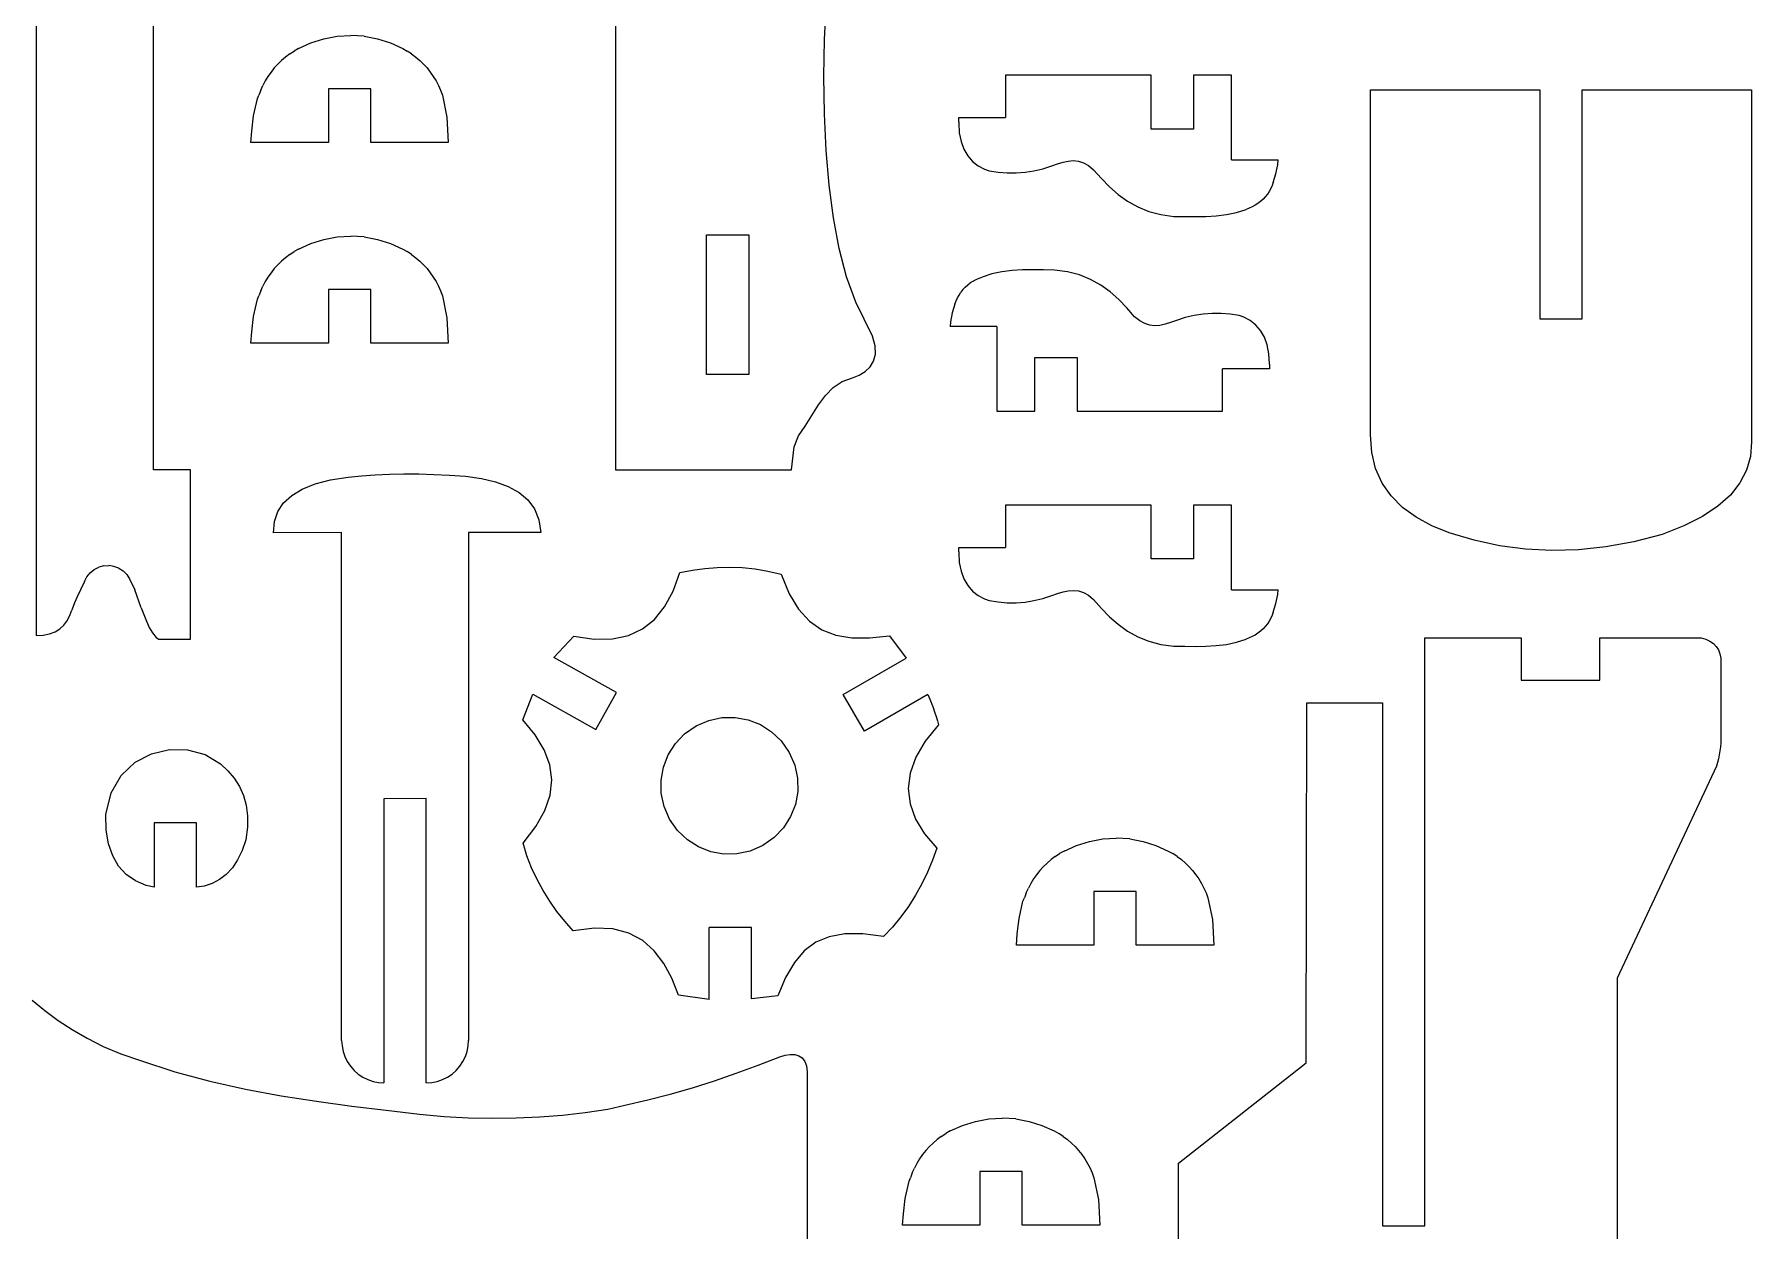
# Model space of a CAD drawing. Extents: x -1184 to 1184, y -939 to 939.
# Drawn here: x -766 to -17, y -31 to 491 of the extents above; entities that cross this region are included whole.
import ezdxf

# ---------------------------------------------------------------- set-up
doc = ezdxf.new("R2010")
doc.units = 0
doc.header["$MEASUREMENT"] = 0
doc.layers.get('0').update_dxf_attribs({"linetype": 'CONTINUOUS'})

msp = doc.modelspace()

# ---------------------------------------------------------------- linework, layer by layer
for p, q in [((-765.39, 565.22), (-765.39, 228.53)), ((-714.21, 300.84), (-714.21, 522.62)), ((-512.6, 522.62), (-512.6, 300.84)), ((-421.29, 488.68), (-420.87, 496.91)), ((-645.47, 487.22), (-639.83, 488.99)), ((-639.83, 488.99), (-634.02, 490.06)), ((-634.02, 490.06), (-628.13, 490.42)), ((-622.23, 490.06), (-628.13, 490.42)), ((-622.23, 490.06), (-616.42, 488.99)), ((-616.42, 488.99), (-610.79, 487.22)), ((-421.5, 480.57), (-421.29, 488.68)), ((-656.58, 481.02), (-658.32, 479.53)), ((-654.75, 482.4), (-656.58, 481.02)), ((-654.75, 482.4), (-652.83, 483.65)), ((-650.85, 484.79), (-652.83, 483.65)), ((-650.85, 484.79), (-645.47, 487.22)), ((-610.79, 487.22), (-605.41, 484.79)), ((-605.41, 484.79), (-603.43, 483.65)), ((-601.52, 482.4), (-603.43, 483.65)), ((-601.52, 482.4), (-599.69, 481.02)), ((-599.69, 481.02), (-597.96, 479.54)), ((-421.53, 472.61), (-421.5, 480.57)), ((-664.24, 472.58), (-665.43, 470.63)), ((-662.92, 474.46), (-664.24, 472.58)), ((-661.5, 476.24), (-662.92, 474.46)), ((-659.96, 477.94), (-661.5, 476.24)), ((-658.32, 479.53), (-659.96, 477.94)), ((-597.96, 479.54), (-596.32, 477.94)), ((-596.32, 477.94), (-594.79, 476.25)), ((-594.79, 476.25), (-593.37, 474.46)), ((-593.37, 474.46), (-592.06, 472.58)), ((-592.06, 472.58), (-590.88, 470.63)), ((-421.26, 456.15), (-421.53, 472.61)), ((-342.22, 473.05), (-342.22, 454.57)), ((-278.73, 473.05), (-342.22, 473.05)), ((-278.73, 449.59), (-278.73, 473.05)), ((-260.25, 473.05), (-260.25, 449.59)), ((-243.6, 473.05), (-260.25, 473.05)), ((-243.6, 436.09), (-243.6, 473.05)), ((-667.43, 466.51), (-668.23, 464.37)), ((-667.43, 466.51), (-666.49, 468.6)), ((-665.43, 470.63), (-666.49, 468.6)), ((-619.39, 467.1), (-637.87, 467.1)), ((-637.87, 467.1), (-637.87, 443.65)), ((-619.39, 443.65), (-619.39, 467.1)), ((-590.88, 470.63), (-589.82, 468.6)), ((-589.82, 468.6), (-588.89, 466.51)), ((-588.89, 466.51), (-588.1, 464.37)), ((-182.9, 316.05), (-182.9, 466.63)), ((-182.9, 466.63), (-108.98, 466.63)), ((-108.98, 466.63), (-108.98, 366.72)), ((-90.5, 366.72), (-90.5, 466.63)), ((-90.5, 466.63), (-16.56, 466.63)), ((-16.56, 466.63), (-16.56, 313.02)), ((-670.54, 455.32), (-668.83, 462.89)), ((-668.83, 462.89), (-668.23, 464.37)), ((-588.1, 464.37), (-586.11, 454.83)), ((-671.31, 448.68), (-670.54, 455.32)), ((-586.11, 454.83), (-585.58, 443.65)), ((-420.52, 440.28), (-421.26, 456.15)), ((-362.64, 452.57), (-362.66, 452.27)), ((-362.66, 452.27), (-362.46, 447.97)), ((-362.64, 452.57), (-362.65, 454.57)), ((-362.65, 454.57), (-342.22, 454.57)), ((-671.67, 443.65), (-671.31, 448.68)), ((-637.87, 443.65), (-671.67, 443.65)), ((-585.58, 443.65), (-619.39, 443.65)), ((-362.46, 447.97), (-361.7, 444.14)), ((-361.7, 444.14), (-360.45, 440.77)), ((-260.25, 449.59), (-278.73, 449.59)), ((-419.24, 425.12), (-420.52, 440.28)), ((-360.45, 440.77), (-358.76, 437.88)), ((-358.76, 437.88), (-356.67, 435.46)), ((-356.67, 435.46), (-354.23, 433.53)), ((-319.52, 434.41), (-317.14, 435.14)), ((-317.14, 435.14), (-314.86, 435.62)), ((-314.86, 435.62), (-312.64, 435.78)), ((-312.64, 435.78), (-310.45, 435.54)), ((-310.45, 435.54), (-308.27, 434.85)), ((-308.27, 434.85), (-306.06, 433.64)), ((-243.6, 436.09), (-223.27, 436.09)), ((-223.45, 434), (-223.27, 436.09)), ((-354.23, 433.53), (-351.5, 432.1)), ((-351.5, 432.1), (-349.44, 431.32)), ((-349.44, 431.32), (-345.52, 430.72)), ((-345.52, 430.72), (-341.6, 430.41)), ((-341.6, 430.41), (-337.69, 430.4)), ((-337.69, 430.4), (-333.77, 430.69)), ((-333.77, 430.69), (-329.85, 431.3)), ((-329.85, 431.3), (-325.93, 432.23)), ((-325.93, 432.23), (-322.01, 433.48)), ((-322.01, 433.48), (-319.52, 434.41)), ((-306.06, 433.64), (-303.8, 431.84)), ((-303.8, 431.84), (-300.45, 427.93)), ((-300.45, 427.93), (-296.9, 424.29)), ((-225.39, 426.31), (-224.22, 430.09)), ((-224.22, 430.09), (-223.45, 434)), ((-417.38, 410.8), (-419.24, 425.12)), ((-296.9, 424.29), (-293.11, 420.97)), ((-293.11, 420.97), (-289.02, 418.04)), ((-228.88, 420.01), (-229.86, 418.94)), ((-227.98, 421.15), (-228.88, 420.01)), ((-227.17, 422.35), (-227.98, 421.15)), ((-226.47, 423.62), (-227.17, 422.35)), ((-225.87, 424.95), (-226.47, 423.62)), ((-225.39, 426.31), (-225.87, 424.95)), ((-289.02, 418.04), (-284.59, 415.56)), ((-284.59, 415.56), (-279.77, 413.59)), ((-279.77, 413.59), (-274.51, 412.2)), ((-245.86, 412.2), (-241.51, 413.13)), ((-241.51, 413.13), (-237.27, 414.52)), ((-235.9, 415), (-237.27, 414.52)), ((-234.57, 415.59), (-235.9, 415)), ((-233.29, 416.28), (-234.57, 415.59)), ((-232.08, 417.07), (-233.29, 416.28)), ((-230.93, 417.96), (-232.08, 417.07)), ((-229.86, 418.94), (-230.93, 417.96)), ((-414.86, 397.42), (-417.38, 410.8)), ((-274.51, 412.2), (-268.76, 411.46)), ((-268.76, 411.46), (-264.07, 411.4)), ((-264.07, 411.4), (-259.42, 411.35)), ((-259.42, 411.35), (-254.83, 411.41)), ((-254.83, 411.41), (-250.3, 411.66)), ((-250.3, 411.66), (-245.86, 412.2)), ((-650.85, 397.19), (-645.47, 399.62)), ((-645.47, 399.62), (-639.83, 401.39)), ((-639.83, 401.39), (-634.02, 402.46)), ((-634.02, 402.46), (-628.13, 402.82)), ((-622.23, 402.46), (-628.13, 402.82)), ((-622.23, 402.46), (-616.42, 401.39)), ((-616.42, 401.39), (-610.79, 399.62)), ((-610.79, 399.62), (-605.41, 397.19)), ((-472.84, 342.49), (-472.84, 403.44)), ((-472.84, 403.44), (-454.36, 403.44)), ((-454.36, 403.44), (-454.36, 342.49)), ((-411.63, 385.11), (-414.86, 397.42)), ((-659.96, 390.34), (-661.5, 388.64)), ((-658.32, 391.93), (-659.96, 390.34)), ((-656.58, 393.42), (-658.32, 391.93)), ((-654.75, 394.8), (-656.58, 393.42)), ((-654.75, 394.8), (-652.83, 396.05)), ((-650.85, 397.19), (-652.83, 396.05)), ((-605.41, 397.19), (-603.43, 396.05)), ((-601.52, 394.8), (-603.43, 396.05)), ((-601.52, 394.8), (-599.69, 393.42)), ((-599.69, 393.42), (-597.96, 391.94)), ((-597.96, 391.94), (-596.32, 390.34)), ((-596.32, 390.34), (-594.79, 388.65)), ((-665.43, 383.03), (-666.49, 381)), ((-664.24, 384.98), (-665.43, 383.03)), ((-662.92, 386.86), (-664.24, 384.98)), ((-661.5, 388.64), (-662.92, 386.86)), ((-594.79, 388.65), (-593.37, 386.86)), ((-593.37, 386.86), (-592.06, 384.98)), ((-592.06, 384.98), (-590.88, 383.03)), ((-590.88, 383.03), (-589.82, 381)), ((-407.63, 374), (-411.63, 385.11)), ((-358.79, 381.51), (-357.64, 382.4)), ((-356.43, 383.2), (-357.64, 382.4)), ((-356.43, 383.2), (-355.15, 383.89)), ((-355.15, 383.89), (-353.83, 384.48)), ((-353.83, 384.48), (-352.46, 384.96)), ((-348.21, 386.35), (-352.46, 384.96)), ((-343.86, 387.27), (-348.21, 386.35)), ((-339.42, 387.82), (-343.86, 387.27)), ((-334.9, 388.07), (-339.42, 387.82)), ((-330.3, 388.13), (-334.9, 388.07)), ((-325.65, 388.08), (-330.3, 388.13)), ((-320.96, 388.02), (-325.65, 388.08)), ((-315.21, 387.27), (-320.96, 388.02)), ((-309.95, 385.88), (-315.21, 387.27)), ((-305.13, 383.92), (-309.95, 385.88)), ((-300.7, 381.44), (-305.13, 383.92)), ((-670.54, 367.72), (-668.83, 375.29)), ((-668.83, 375.29), (-668.23, 376.77)), ((-667.43, 378.91), (-668.23, 376.77)), ((-667.43, 378.91), (-666.49, 381)), ((-619.39, 379.5), (-637.87, 379.5)), ((-637.87, 379.5), (-637.87, 356.05)), ((-619.39, 356.05), (-619.39, 379.5)), ((-589.82, 381), (-588.89, 378.91)), ((-588.89, 378.91), (-588.1, 376.77)), ((-588.1, 376.77), (-586.11, 367.23)), ((-363.85, 374.53), (-363.25, 375.85)), ((-363.25, 375.85), (-362.55, 377.12)), ((-362.55, 377.12), (-361.75, 378.33)), ((-360.85, 379.47), (-361.75, 378.33)), ((-360.85, 379.47), (-359.86, 380.54)), ((-359.86, 380.54), (-358.79, 381.51)), ((-296.61, 378.51), (-300.7, 381.44)), ((-292.82, 375.19), (-296.61, 378.51)), ((-289.27, 371.54), (-292.82, 375.19)), ((-671.31, 361.08), (-670.54, 367.72)), ((-400.36, 359.23), (-407.63, 374)), ((-365.51, 369.39), (-366.28, 365.47)), ((-364.34, 373.16), (-365.51, 369.39)), ((-364.34, 373.16), (-363.85, 374.53)), ((-285.92, 367.64), (-289.27, 371.54)), ((-283.67, 365.84), (-285.92, 367.64)), ((-259.88, 368.18), (-263.8, 367.25)), ((-255.96, 368.79), (-259.88, 368.18)), ((-252.04, 369.08), (-255.96, 368.79)), ((-248.12, 369.07), (-252.04, 369.08)), ((-244.2, 368.76), (-248.12, 369.07)), ((-240.28, 368.16), (-244.2, 368.76)), ((-238.22, 367.38), (-240.28, 368.16)), ((-235.49, 365.94), (-238.22, 367.38)), ((-671.67, 356.05), (-671.31, 361.08)), ((-586.11, 367.23), (-585.58, 356.05)), ((-366.28, 365.47), (-366.45, 363.39)), ((-346.13, 363.39), (-366.45, 363.39)), ((-346.13, 363.39), (-346.13, 326.43)), ((-281.46, 364.62), (-283.67, 365.84)), ((-279.28, 363.93), (-281.46, 364.62)), ((-277.09, 363.7), (-279.28, 363.93)), ((-274.87, 363.86), (-277.09, 363.7)), ((-272.58, 364.33), (-274.87, 363.86)), ((-270.21, 365.07), (-272.58, 364.33)), ((-267.71, 365.99), (-270.21, 365.07)), ((-263.8, 367.25), (-267.71, 365.99)), ((-233.06, 364.02), (-235.49, 365.94)), ((-230.97, 361.6), (-233.06, 364.02)), ((-229.27, 358.71), (-230.97, 361.6)), ((-108.98, 366.72), (-90.5, 366.72)), ((-637.87, 356.05), (-671.67, 356.05)), ((-585.58, 356.05), (-619.39, 356.05)), ((-399.16, 354.94), (-400.36, 359.23)), ((-399.04, 351.29), (-399.16, 354.94)), ((-228.02, 355.34), (-229.27, 358.71)), ((-227.27, 351.5), (-228.02, 355.34)), ((-403.6, 343.69), (-401.42, 345.7)), ((-401.42, 345.7), (-399.85, 348.22)), ((-399.85, 348.22), (-399.04, 351.29)), ((-329.48, 326.43), (-329.48, 349.89)), ((-329.48, 349.89), (-311, 349.89)), ((-311, 349.89), (-311, 326.43)), ((-247.5, 326.43), (-247.5, 344.91)), ((-227.08, 344.91), (-247.5, 344.91)), ((-227.06, 347.21), (-227.27, 351.5)), ((-227.09, 346.9), (-227.06, 347.21)), ((-227.09, 346.9), (-227.08, 344.91)), ((-454.36, 342.49), (-472.84, 342.49)), ((-417.45, 336.76), (-413.52, 339.35)), ((-413.52, 339.35), (-409.13, 340.99)), ((-409.13, 340.99), (-406.22, 342.13)), ((-406.22, 342.13), (-403.6, 343.69)), ((-423.98, 329.16), (-420.93, 333.32)), ((-420.93, 333.32), (-417.45, 336.76)), ((-429.79, 319.86), (-423.98, 329.16)), ((-346.13, 326.43), (-329.48, 326.43)), ((-311, 326.43), (-247.5, 326.43)), ((-434.6, 310.82), (-432.58, 315.7)), ((-432.58, 315.7), (-429.79, 319.86)), ((-182.43, 308.37), (-182.9, 316.05)), ((-435.71, 300.84), (-434.6, 310.82)), ((-180.72, 301.37), (-182.43, 308.37)), ((-16.56, 313.02), (-17.12, 306.69)), ((-698.11, 300.83), (-714.21, 300.84)), ((-698.11, 226.87), (-698.11, 300.83)), ((-512.6, 300.84), (-435.71, 300.84)), ((-177.86, 295.05), (-180.72, 301.37)), ((-18.82, 300.7), (-21.72, 295.06)), ((-17.12, 306.69), (-18.82, 300.7)), ((-653.88, 289.67), (-649.29, 292.43)), ((-649.29, 292.43), (-643.66, 294.67)), ((-643.66, 294.67), (-636.99, 296.41)), ((-636.99, 296.41), (-629.27, 297.63)), ((-629.27, 297.63), (-623.41, 298.22)), ((-623.41, 298.22), (-617.39, 298.66)), ((-617.39, 298.66), (-611.22, 298.94)), ((-611.22, 298.94), (-604.9, 299.05)), ((-604.9, 299.05), (-598.42, 299.02)), ((-598.42, 299.02), (-591.78, 298.83)), ((-591.78, 298.83), (-584.99, 298.49)), ((-584.99, 298.49), (-578.04, 298)), ((-578.04, 298), (-571.1, 297.06)), ((-571.1, 297.06), (-564.85, 295.61)), ((-564.85, 295.61), (-559.35, 293.59)), ((-559.35, 293.59), (-554.66, 290.97)), ((-173.9, 289.41), (-177.86, 295.05)), ((-21.72, 295.06), (-25.85, 289.79)), ((-659.94, 282.61), (-657.44, 286.4)), ((-657.44, 286.4), (-653.88, 289.67)), ((-554.66, 290.97), (-550.83, 287.7)), ((-550.83, 287.7), (-547.94, 283.73)), ((-342.22, 285.44), (-342.22, 266.96)), ((-278.73, 285.44), (-342.22, 285.44)), ((-278.73, 261.99), (-278.73, 285.44)), ((-260.25, 285.44), (-260.25, 261.99)), ((-243.6, 285.44), (-260.25, 285.44)), ((-243.6, 248.48), (-243.6, 285.44)), ((-168.93, 284.42), (-173.9, 289.41)), ((-31.27, 284.89), (-38.02, 280.38)), ((-25.85, 289.79), (-31.27, 284.89)), ((-661.84, 273.33), (-661.41, 278.32)), ((-661.41, 278.32), (-659.94, 282.61)), ((-547.94, 283.73), (-546.04, 279.01)), ((-546.04, 279.01), (-545.2, 273.51)), ((-163.01, 280.09), (-168.93, 284.42)), ((-156.21, 276.41), (-163.01, 280.09)), ((-38.02, 280.38), (-46.14, 276.29)), ((-632.08, 273.38), (-661.84, 273.33)), ((-632.08, 51.7), (-632.08, 273.38)), ((-545.2, 273.51), (-576.64, 273.46)), ((-576.64, 273.46), (-576.64, 51.7)), ((-148.62, 273.36), (-156.21, 276.41)), ((-137.73, 270.07), (-148.62, 273.36)), ((-126.64, 267.66), (-137.73, 270.07)), ((-55.67, 272.6), (-68.05, 269.39)), ((-46.14, 276.29), (-55.67, 272.6)), ((-362.64, 264.97), (-362.66, 264.66)), ((-362.66, 264.66), (-362.46, 260.37)), ((-362.64, 264.97), (-362.65, 266.96)), ((-362.65, 266.96), (-342.22, 266.96)), ((-115.35, 266.14), (-126.64, 267.66)), ((-103.85, 265.55), (-115.35, 266.14)), ((-92.13, 265.88), (-103.85, 265.55)), ((-80.2, 267.15), (-92.13, 265.88)), ((-68.05, 269.39), (-80.2, 267.15)), ((-743.3, 254.11), (-741.88, 255.87)), ((-741.88, 255.87), (-740.14, 257.29)), ((-740.14, 257.29), (-738.13, 258.32)), ((-735.96, 258.9), (-738.13, 258.32)), ((-735.96, 258.9), (-733.71, 259.02)), ((-731.48, 258.67), (-733.71, 259.02)), ((-729.38, 257.87), (-731.48, 258.67)), ((-729.38, 257.87), (-727.49, 256.64)), ((-727.49, 256.64), (-725.9, 255.05)), ((-725.9, 255.05), (-724.67, 253.16)), ((-487.42, 247.81), (-484.42, 255.95)), ((-484.42, 255.95), (-478.98, 256.99)), ((-478.98, 256.99), (-473.55, 257.74)), ((-473.55, 257.74), (-468.13, 258.19)), ((-468.13, 258.19), (-462.68, 258.31)), ((-462.68, 258.31), (-457.18, 258.1)), ((-457.18, 258.1), (-451.62, 257.53)), ((-451.62, 257.53), (-445.98, 256.58)), ((-445.98, 256.58), (-440.23, 255.24)), ((-440.23, 255.24), (-436.69, 246.71)), ((-362.46, 260.37), (-361.7, 256.54)), ((-361.7, 256.54), (-360.45, 253.17)), ((-260.25, 261.99), (-278.73, 261.99)), ((-744.31, 252.1), (-747.51, 245.34)), ((-744.31, 252.1), (-743.3, 254.11)), ((-724.67, 253.16), (-722.38, 248.44)), ((-719.57, 240.57), (-722.38, 248.44)), ((-491.12, 240.99), (-487.42, 247.81)), ((-360.45, 253.17), (-358.76, 250.27)), ((-358.76, 250.27), (-356.67, 247.86)), ((-356.67, 247.86), (-354.23, 245.93)), ((-319.52, 246.8), (-317.14, 247.54)), ((-317.14, 247.54), (-314.86, 248.02)), ((-314.86, 248.02), (-312.64, 248.17)), ((-312.64, 248.17), (-310.45, 247.94)), ((-310.45, 247.94), (-308.27, 247.25)), ((-243.6, 248.48), (-223.27, 248.48)), ((-223.45, 246.4), (-223.27, 248.48)), ((-749.75, 239.94), (-749.92, 239.49)), ((-748.66, 242.77), (-749.75, 239.94)), ((-747.51, 245.34), (-748.66, 242.77)), ((-719.57, 240.57), (-718.48, 237.62)), ((-495.57, 235.5), (-491.12, 240.99)), ((-436.69, 246.71), (-432.58, 239.91)), ((-432.58, 239.91), (-427.85, 234.7)), ((-354.23, 245.93), (-351.5, 244.49)), ((-351.5, 244.49), (-349.44, 243.71)), ((-349.44, 243.71), (-345.52, 243.11)), ((-345.52, 243.11), (-341.6, 242.8)), ((-341.6, 242.8), (-337.69, 242.79)), ((-337.69, 242.79), (-333.77, 243.09)), ((-333.77, 243.09), (-329.85, 243.69)), ((-329.85, 243.69), (-325.93, 244.62)), ((-325.93, 244.62), (-322.01, 245.88)), ((-322.01, 245.88), (-319.52, 246.8)), ((-308.27, 247.25), (-306.06, 246.04)), ((-306.06, 246.04), (-303.8, 244.23)), ((-303.8, 244.23), (-300.45, 240.33)), ((-300.45, 240.33), (-296.9, 236.69)), ((-225.39, 238.71), (-224.22, 242.48)), ((-224.22, 242.48), (-223.45, 246.4)), ((-755.14, 231.37), (-753.43, 232.92)), ((-753.43, 232.92), (-752.01, 234.8)), ((-752.01, 234.8), (-750.85, 236.99)), ((-750.85, 236.99), (-749.92, 239.49)), ((-718.48, 237.62), (-717.33, 234.71)), ((-717.33, 234.71), (-716.07, 231.98)), ((-500.81, 231.34), (-495.57, 235.5)), ((-427.85, 234.7), (-422.44, 230.97)), ((-296.9, 236.69), (-293.11, 233.37)), ((-293.11, 233.37), (-289.02, 230.44)), ((-228.88, 232.4), (-229.86, 231.34)), ((-227.98, 233.54), (-228.88, 232.4)), ((-227.17, 234.75), (-227.98, 233.54)), ((-226.47, 236.02), (-227.17, 234.75)), ((-225.87, 237.34), (-226.47, 236.02)), ((-225.39, 238.71), (-225.87, 237.34)), ((-765.39, 228.53), (-762.44, 228.68)), ((-762.44, 228.68), (-759.61, 229.24)), ((-759.61, 229.24), (-757.19, 230.14)), ((-757.19, 230.14), (-755.14, 231.37)), ((-716.07, 231.98), (-714.66, 229.58)), ((-714.66, 229.58), (-713.05, 227.66)), ((-713.05, 227.66), (-711.91, 226.88)), ((-711.91, 226.88), (-698.11, 226.87)), ((-539.4, 218.87), (-530.7, 228.16)), ((-530.7, 228.16), (-521.79, 226.92)), ((-521.79, 226.92), (-513.87, 227.05)), ((-513.87, 227.05), (-506.89, 228.52)), ((-506.89, 228.52), (-500.81, 231.34)), ((-422.44, 230.97), (-416.29, 228.59)), ((-416.29, 228.59), (-409.37, 227.44)), ((-409.37, 227.44), (-401.61, 227.4)), ((-401.61, 227.4), (-392.97, 228.34)), ((-392.97, 228.34), (-385.65, 218.58)), ((-289.02, 230.44), (-284.59, 227.96)), ((-284.59, 227.96), (-279.77, 225.99)), ((-279.77, 225.99), (-274.51, 224.6)), ((-245.86, 224.6), (-241.51, 225.52)), ((-241.51, 225.52), (-237.27, 226.92)), ((-235.9, 227.39), (-237.27, 226.92)), ((-234.57, 227.98), (-235.9, 227.39)), ((-233.29, 228.67), (-234.57, 227.98)), ((-232.08, 229.47), (-233.29, 228.67)), ((-230.93, 230.36), (-232.08, 229.47)), ((-229.86, 231.34), (-230.93, 230.36)), ((-159.21, -29.22), (-159.21, 227.4)), ((-159.21, 227.4), (-117.24, 227.4)), ((-117.24, 227.4), (-117.24, 208.92)), ((-82.8, 208.92), (-82.8, 227.4)), ((-82.8, 227.4), (-38.66, 227.4)), ((-38.66, 227.4), (-36.58, 226.82)), ((-36.58, 226.82), (-34.78, 226.01)), ((-34.78, 226.01), (-33.26, 224.97)), ((-33.26, 224.97), (-32.03, 223.71)), ((-512.06, 203.63), (-539.4, 218.87)), ((-539.4, 218.87), (-539.4, 218.87)), ((-413.11, 202.72), (-385.65, 218.58)), ((-274.51, 224.6), (-268.76, 223.85)), ((-268.76, 223.85), (-264.07, 223.79)), ((-264.07, 223.79), (-259.42, 223.75)), ((-259.42, 223.75), (-254.83, 223.8)), ((-254.83, 223.8), (-250.3, 224.06)), ((-250.3, 224.06), (-245.86, 224.6)), ((-32.03, 223.71), (-31.08, 222.21)), ((-31.08, 222.21), (-30.42, 220.49)), ((-30.42, 220.49), (-30.04, 218.54)), ((-30.04, 218.54), (-30.04, 183.42)), ((-552.97, 191.61), (-548.56, 202.82)), ((-548.56, 202.82), (-521.06, 187.49)), ((-521.06, 187.49), (-512.06, 203.63)), ((-403.87, 186.72), (-413.11, 202.72)), ((-376.16, 202.72), (-403.87, 186.72)), ((-376.16, 202.72), (-375.35, 200.74)), ((-117.24, 208.92), (-82.8, 208.92)), ((-375.35, 200.74), (-373.9, 197)), ((-373.9, 197), (-373.21, 195.1)), ((-373.21, 195.1), (-372.57, 193.19)), ((-211.02, 41.9), (-210.7, 199.13)), ((-210.7, 199.13), (-177.69, 199.13)), ((-177.69, 199.13), (-177.69, -29.22)), ((-547.57, 185.06), (-552.97, 191.61)), ((-482.35, 185.52), (-477.38, 188.99)), ((-477.38, 188.99), (-471.83, 191.4)), ((-471.83, 191.4), (-466.08, 192.62)), ((-466.08, 192.62), (-460.29, 192.69)), ((-460.29, 192.69), (-454.65, 191.66)), ((-454.65, 191.66), (-449.3, 189.58)), ((-449.3, 189.58), (-444.41, 186.49)), ((-371.48, 189.41), (-377.35, 182.32)), ((-372.57, 193.19), (-371.99, 191.29)), ((-371.99, 191.29), (-371.48, 189.41)), ((-543.64, 178.55), (-547.57, 185.06)), ((-489.49, 176.38), (-486.4, 181.26)), ((-486.4, 181.26), (-482.35, 185.52)), ((-444.41, 186.49), (-440.15, 182.44)), ((-440.15, 182.44), (-436.68, 177.47)), ((-377.35, 182.32), (-381.48, 175.32)), ((-30.03, 181.63), (-30.22, 179.86)), ((-30.04, 183.42), (-30.03, 181.63)), ((-728.33, 167.43), (-722.28, 173.12)), ((-722.28, 173.12), (-715.09, 176.89)), ((-715.09, 176.89), (-707.27, 178.73)), ((-707.27, 178.73), (-699.31, 178.61)), ((-699.31, 178.61), (-691.72, 176.52)), ((-691.72, 176.52), (-685, 172.43)), ((-685, 172.43), (-681.75, 169.47)), ((-541.24, 172.03), (-543.64, 178.55)), ((-491.57, 171.03), (-489.49, 176.38)), ((-436.68, 177.47), (-434.27, 171.91)), ((-381.48, 175.32), (-383.92, 168.42)), ((-31.49, 173.03), (-31.93, 171.39)), ((-31.1, 174.7), (-31.49, 173.03)), ((-30.76, 176.39), (-31.1, 174.7)), ((-30.46, 178.11), (-30.76, 176.39)), ((-30.22, 179.86), (-30.46, 178.11)), ((-732.74, 159.85), (-728.33, 167.43)), ((-681.75, 169.47), (-678.98, 166.2)), ((-678.98, 166.2), (-676.71, 162.61)), ((-540.37, 165.46), (-541.24, 172.03)), ((-541.07, 158.8), (-540.37, 165.46)), ((-492.6, 165.38), (-491.57, 171.03)), ((-492.53, 159.6), (-492.6, 165.38)), ((-434.27, 171.91), (-433.06, 166.16)), ((-433.06, 166.16), (-432.99, 160.38)), ((-383.92, 168.42), (-384.72, 161.62)), ((-31.93, 171.39), (-75.27, 78.85)), ((-735.01, 150.39), (-732.74, 159.85)), ((-676.71, 162.61), (-674.98, 158.69)), ((-674.98, 158.69), (-673.81, 154.41)), ((-543.37, 152.01), (-541.07, 158.8)), ((-491.32, 153.85), (-492.53, 159.6)), ((-432.99, 160.38), (-434.02, 154.73)), ((-384.72, 161.62), (-383.91, 154.93)), ((-734.86, 143.55), (-735.01, 150.39)), ((-673.81, 154.41), (-673.21, 149.77)), ((-595.12, 157.26), (-613.6, 157.24)), ((-613.6, 157.24), (-613.6, 33.2)), ((-595.12, 33.2), (-595.12, 157.26)), ((-547.3, 145.05), (-543.37, 152.01)), ((-488.91, 148.29), (-491.32, 153.85)), ((-434.02, 154.73), (-436.1, 149.39)), ((-383.91, 154.93), (-381.55, 148.36)), ((-733.86, 137.5), (-734.86, 143.55)), ((-695.5, 146.76), (-713.98, 146.76)), ((-713.98, 146.76), (-713.98, 118.59)), ((-695.49, 118.62), (-695.5, 146.76)), ((-673.23, 144.75), (-673.89, 139.32)), ((-673.21, 149.77), (-673.23, 144.75)), ((-552.87, 137.88), (-547.3, 145.05)), ((-485.44, 143.33), (-488.91, 148.29)), ((-481.17, 139.27), (-485.44, 143.33)), ((-439.19, 144.5), (-443.24, 140.24)), ((-436.1, 149.39), (-439.19, 144.5)), ((-381.55, 148.36), (-377.66, 141.92)), ((-732.04, 132.25), (-733.86, 137.5)), ((-673.89, 139.32), (-675.5, 134.57)), ((-551.17, 132.29), (-552.87, 137.88)), ((-476.29, 136.18), (-481.17, 139.27)), ((-470.94, 134.1), (-476.29, 136.18)), ((-448.2, 136.77), (-453.76, 134.36)), ((-443.24, 140.24), (-448.2, 136.77)), ((-377.66, 141.92), (-372.29, 135.6)), ((-372.29, 135.6), (-374.17, 130.34)), ((-316.66, 134.38), (-311.28, 136.82)), ((-311.28, 136.82), (-305.65, 138.59)), ((-305.65, 138.59), (-299.84, 139.66)), ((-299.84, 139.66), (-293.95, 140.02)), ((-288.05, 139.66), (-293.95, 140.02)), ((-288.05, 139.66), (-282.24, 138.59)), ((-282.24, 138.59), (-276.61, 136.82)), ((-276.61, 136.82), (-271.23, 134.38)), ((-729.44, 127.81), (-732.04, 132.25)), ((-726.1, 124.18), (-729.44, 127.81)), ((-677.48, 130.48), (-679.79, 127.02)), ((-675.5, 134.57), (-677.48, 130.48)), ((-549.14, 126.98), (-551.17, 132.29)), ((-465.29, 133.07), (-470.94, 134.1)), ((-459.51, 133.14), (-465.29, 133.07)), ((-453.76, 134.36), (-459.51, 133.14)), ((-374.17, 130.34), (-376.36, 125.14)), ((-325.78, 127.54), (-327.31, 125.84)), ((-324.13, 129.13), (-325.78, 127.54)), ((-322.39, 130.62), (-324.13, 129.13)), ((-320.56, 131.99), (-322.39, 130.62)), ((-320.56, 131.99), (-318.65, 133.25)), ((-316.66, 134.38), (-318.65, 133.25)), ((-271.23, 134.38), (-269.24, 133.25)), ((-267.33, 131.99), (-269.24, 133.25)), ((-267.33, 131.99), (-265.51, 130.62)), ((-265.51, 130.62), (-263.77, 129.13)), ((-263.77, 129.13), (-262.14, 127.54)), ((-262.14, 127.54), (-260.6, 125.84)), ((-722.06, 121.36), (-726.1, 124.18)), ((-717.35, 119.36), (-722.06, 121.36)), ((-688.63, 120.2), (-692.16, 119.01)), ((-685.39, 121.91), (-688.63, 120.2)), ((-682.43, 124.18), (-685.39, 121.91)), ((-679.79, 127.02), (-682.43, 124.18)), ((-546.8, 121.93), (-549.14, 126.98)), ((-544.17, 117.11), (-546.8, 121.93)), ((-378.85, 120.04), (-381.63, 115.06)), ((-376.36, 125.14), (-378.85, 120.04)), ((-331.25, 120.22), (-332.31, 118.2)), ((-330.06, 122.18), (-331.25, 120.22)), ((-328.74, 124.05), (-330.06, 122.18)), ((-327.31, 125.84), (-328.74, 124.05)), ((-260.6, 125.84), (-259.18, 124.05)), ((-259.18, 124.05), (-257.88, 122.18)), ((-257.88, 122.18), (-256.69, 120.22)), ((-256.69, 120.22), (-255.64, 118.2)), ((-713.98, 118.59), (-717.35, 119.36)), ((-692.16, 119.01), (-695.49, 118.62)), ((-541.26, 112.5), (-544.17, 117.11)), ((-538.09, 108.06), (-541.26, 112.5)), ((-381.63, 115.06), (-384.69, 110.24)), ((-336.36, 104.92), (-334.65, 112.49)), ((-334.65, 112.49), (-334.05, 113.97)), ((-333.25, 116.11), (-334.05, 113.97)), ((-333.25, 116.11), (-332.31, 118.2)), ((-285.21, 116.7), (-303.69, 116.7)), ((-303.69, 116.7), (-303.69, 93.24)), ((-285.21, 93.24), (-285.21, 116.7)), ((-255.64, 118.2), (-254.71, 116.11)), ((-254.71, 116.11), (-253.92, 113.97)), ((-253.92, 113.97), (-251.93, 104.43)), ((-534.68, 103.76), (-538.09, 108.06)), ((-388.03, 105.61), (-391.63, 101.21)), ((-384.69, 110.24), (-388.03, 105.61)), ((-531.05, 99.58), (-534.68, 103.76)), ((-521.75, 100.77), (-531.05, 99.58)), ((-513.65, 100.37), (-521.75, 100.77)), ((-506.65, 98.5), (-513.65, 100.37)), ((-500.67, 95.3), (-506.65, 98.5)), ((-471.61, 69.5), (-471.61, 101.05)), ((-453.13, 101.05), (-471.61, 101.05)), ((-453.13, 69.84), (-453.13, 101.05)), ((-412.49, 98.18), (-419.27, 96.99)), ((-404.61, 98.17), (-412.49, 98.18)), ((-395.48, 97.05), (-404.61, 98.17)), ((-391.63, 101.21), (-395.48, 97.05)), ((-337.49, 93.24), (-337.13, 98.28)), ((-337.13, 98.28), (-336.36, 104.92)), ((-251.93, 104.43), (-251.4, 93.24)), ((-495.61, 90.87), (-500.67, 95.3)), ((-491.37, 85.35), (-495.61, 90.87)), ((-430.11, 90.83), (-434.45, 85.73)), ((-425.09, 94.56), (-430.11, 90.83)), ((-419.27, 96.99), (-425.09, 94.56)), ((-303.69, 93.24), (-337.49, 93.24)), ((-251.4, 93.24), (-285.21, 93.24)), ((-487.88, 78.85), (-491.37, 85.35)), ((-434.45, 85.73), (-438.27, 79.2)), ((-485.03, 71.5), (-487.88, 78.85)), ((-438.27, 79.2), (-441.7, 71.19)), ((-75.27, 78.85), (-75.27, -536.04)), ((-767.11, 69.28), (-761.62, 64.75)), ((-471.61, 69.5), (-485.03, 71.5)), ((-441.7, 71.19), (-453.13, 69.84)), ((-761.62, 64.75), (-755.87, 60.46)), ((-755.87, 60.46), (-749.77, 56.42)), ((-749.77, 56.42), (-743.22, 52.63)), ((-743.22, 52.63), (-736.14, 49.11)), ((-736.14, 49.11), (-728.41, 45.85)), ((-728.41, 45.85), (-719.95, 42.87)), ((-632.08, 51.7), (-631.92, 49.29)), ((-631.92, 49.29), (-631.45, 46.91)), ((-631.45, 46.91), (-630.68, 44.62)), ((-578.05, 44.62), (-577.27, 46.91)), ((-577.27, 46.91), (-576.8, 49.29)), ((-576.8, 49.29), (-576.64, 51.7)), ((-440.74, 44.48), (-438.5, 45.23)), ((-438.5, 45.23), (-436.33, 45.59)), ((-436.33, 45.59), (-434.31, 45.53)), ((-434.31, 45.53), (-432.51, 45.02)), ((-432.51, 45.02), (-431.01, 44.05)), ((-719.95, 42.87), (-704.92, 37.96)), ((-704.92, 37.96), (-689.59, 33.85)), ((-630.68, 44.62), (-629.61, 42.46)), ((-629.61, 42.46), (-628.26, 40.44)), ((-628.26, 40.44), (-626.67, 38.63)), ((-626.67, 38.63), (-624.85, 37.03)), ((-583.87, 37.03), (-582.05, 38.63)), ((-582.05, 38.63), (-580.46, 40.44)), ((-580.46, 40.44), (-579.12, 42.46)), ((-579.12, 42.46), (-578.05, 44.62)), ((-459.85, 37.41), (-450.32, 40.87)), ((-450.32, 40.87), (-440.74, 44.48)), ((-431.01, 44.05), (-429.89, 42.57)), ((-429.89, 42.57), (-429.21, 40.58)), ((-429.21, 40.58), (-428.83, 38.03)), ((-428.83, 38.03), (-428.83, -131.44)), ((-266.71, -1.88), (-211.02, 41.9)), ((-689.59, 33.85), (-674.08, 30.41)), ((-674.08, 30.41), (-658.51, 27.53)), ((-624.85, 37.03), (-622.84, 35.68)), ((-622.84, 35.68), (-620.68, 34.61)), ((-620.68, 34.61), (-618.39, 33.83)), ((-618.39, 33.83), (-616.02, 33.36)), ((-616.02, 33.36), (-613.6, 33.2)), ((-595.12, 33.2), (-592.71, 33.36)), ((-592.71, 33.36), (-590.34, 33.83)), ((-590.34, 33.83), (-588.05, 34.61)), ((-588.05, 34.61), (-585.88, 35.68)), ((-585.88, 35.68), (-583.87, 37.03)), ((-488.62, 28.23), (-478.94, 31.05)), ((-478.94, 31.05), (-469.37, 34.12)), ((-469.37, 34.12), (-459.85, 37.41)), ((-658.51, 27.53), (-643, 25.12)), ((-643, 25.12), (-627.67, 23.06)), ((-627.67, 23.06), (-612.65, 21.25)), ((-515.94, 21.64), (-508.49, 23.49)), ((-508.49, 23.49), (-498.45, 25.7)), ((-498.45, 25.7), (-488.62, 28.23)), ((-612.65, 21.25), (-598.05, 19.57)), ((-598.05, 19.57), (-587.34, 18.55)), ((-587.34, 18.55), (-576.74, 17.93)), ((-576.74, 17.93), (-566.27, 17.7)), ((-566.27, 17.7), (-555.93, 17.84)), ((-555.93, 17.84), (-545.72, 18.32)), ((-545.72, 18.32), (-535.65, 19.13)), ((-535.65, 19.13), (-525.72, 20.25)), ((-525.72, 20.25), (-515.94, 21.64)), ((-361.03, 14.61), (-355.4, 16.38)), ((-355.4, 16.38), (-349.59, 17.45)), ((-349.59, 17.45), (-343.7, 17.81)), ((-337.8, 17.45), (-343.7, 17.81)), ((-337.8, 17.45), (-331.99, 16.38)), ((-331.99, 16.38), (-326.36, 14.61)), ((-372.14, 8.41), (-373.88, 6.92)), ((-370.31, 9.78), (-372.14, 8.41)), ((-370.31, 9.78), (-368.4, 11.04)), ((-366.41, 12.17), (-368.4, 11.04)), ((-366.41, 12.17), (-361.03, 14.61)), ((-326.36, 14.61), (-320.98, 12.17)), ((-320.98, 12.17), (-318.99, 11.04)), ((-317.08, 9.79), (-318.99, 11.04)), ((-317.08, 9.79), (-315.26, 8.41)), ((-315.26, 8.41), (-313.52, 6.92)), ((-378.49, 1.84), (-379.8, -0.03)), ((-377.06, 3.63), (-378.49, 1.84)), ((-375.53, 5.33), (-377.06, 3.63)), ((-373.88, 6.92), (-375.53, 5.33)), ((-313.52, 6.92), (-311.89, 5.33)), ((-311.89, 5.33), (-310.35, 3.64)), ((-310.35, 3.64), (-308.93, 1.85)), ((-308.93, 1.85), (-307.63, -0.03)), ((-383, -6.1), (-383.8, -8.24)), ((-383, -6.1), (-382.06, -4.01)), ((-381, -1.98), (-382.06, -4.01)), ((-379.8, -0.03), (-381, -1.98)), ((-334.96, -5.51), (-353.44, -5.51)), ((-353.44, -5.51), (-353.44, -28.97)), ((-334.96, -28.97), (-334.96, -5.51)), ((-307.63, -0.03), (-306.44, -1.98)), ((-306.44, -1.98), (-305.39, -4.01)), ((-305.39, -4.01), (-304.46, -6.1)), ((-304.46, -6.1), (-303.67, -8.24)), ((-266.71, -130.77), (-266.71, -1.88)), ((-386.11, -17.29), (-384.4, -9.72)), ((-384.4, -9.72), (-383.8, -8.24)), ((-303.67, -8.24), (-301.68, -17.78)), ((-386.88, -23.93), (-386.11, -17.29)), ((-301.68, -17.78), (-301.15, -28.97)), ((-387.24, -28.97), (-386.88, -23.93)), ((-353.44, -28.97), (-387.24, -28.97)), ((-301.15, -28.97), (-334.96, -28.97)), ((-177.69, -29.22), (-159.21, -29.22))]:
    msp.add_line(p, q)

doc.saveas('drawing.dxf')
